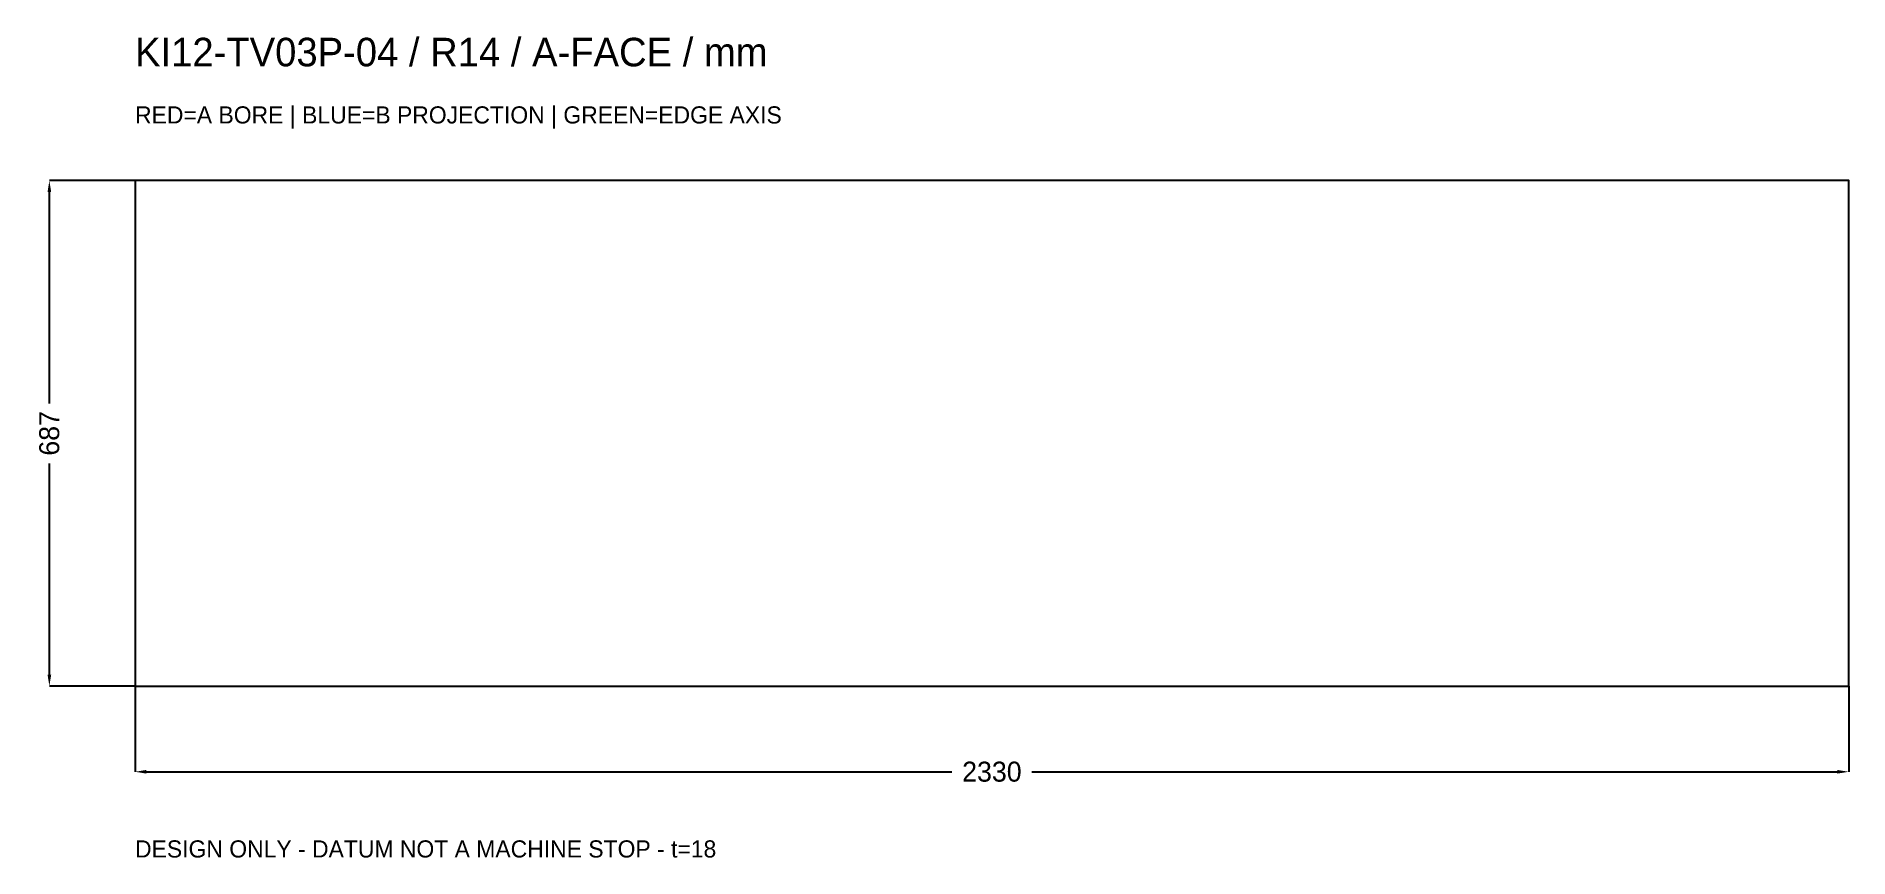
# Model space of a CAD drawing. Header units: millimetres. Extents: x -134 to 2330, y -233 to 883.
import ezdxf

# ---------------------------------------------------------------- set-up
doc = ezdxf.new("R2010")
doc.units = ezdxf.units.MM
doc.layers.add('CONTOUR', color=7, linetype='Continuous')
doc.layers.add('TEXT', color=7, linetype='Continuous')
doc.dimstyles.get("Standard").update_dxf_attribs({"dimtxt": 2.5, "dimasz": 2.5, "dimexe": 1.25, "dimexo": 0.625, "dimtad": 1, "dimcen": 2.5, "dimazin": 3, "dimtfac": 1, "dimtmove": 0, "dimatfit": 3})

# ---------------------------------------------------------------- blocks, each defined once
blk = doc.blocks.new('_CLOSEDFILLED')
at = {"color": 0, "linetype": 'BYBLOCK'}
blk.add_solid([(-1, 0.16), (0, 0), (-1, -0.16)], dxfattribs=at)
blk = doc.blocks.new('*D1')
at = {"color": 2}
for p, q in [((0, 0), (0, -116.5)), ((2330, 0), (2330, -116.5)), ((15.5, -116.5), (1110.6, -116.5)), ((1219.4, -116.5), (2314.5, -116.5))]:
    blk.add_line(p, q, dxfattribs=at)
at = {"layer": 'Defpoints'}
for p in [(0, 0), (2330, 0), (0, -116.5)]:
    blk.add_point(p, dxfattribs=at)
at = {"color": 2, "xscale": 15.533333333333335, "yscale": 15.533333333333335, "rotation": 180}
blk.add_blockref('_CLOSEDFILLED', (0, -116.5), dxfattribs=at)
at = {"color": 2, "xscale": 15.533333333333335, "yscale": 15.533333333333335}
blk.add_blockref('_CLOSEDFILLED', (2330, -116.5), dxfattribs=at)
at = {"color": 7, "insert": (1165, -116.5), "char_height": 27.18, "attachment_point": 5}
blk.add_mtext('2330', dxfattribs=at)
blk = doc.blocks.new('*D2')
at = {"color": 2}
for p, q in [((0, 687), (-116.5, 687)), ((-116.5, 384.3), (-116.5, 671.5)), ((-116.5, 15.5), (-116.5, 302.7)), ((0, 0), (-116.5, 0))]:
    blk.add_line(p, q, dxfattribs=at)
at = {"layer": 'Defpoints'}
for p in [(0, 687), (-116.5, 0), (0, 0)]:
    blk.add_point(p, dxfattribs=at)
at = {"color": 2, "xscale": 15.533333333333335, "yscale": 15.533333333333335}
for p, rotation in [((-116.5, 687), 90), ((-116.5, 0), 270)]:
    blk.add_blockref('_CLOSEDFILLED', p, dxfattribs=dict(at, rotation=rotation))
at = {"color": 7, "insert": (-116.5, 343.5), "char_height": 27.18, "attachment_point": 5, "rotation": 90}
blk.add_mtext('687', dxfattribs=at)

msp = doc.modelspace()

# ---------------------------------------------------------------- linework, layer by layer
at = {"layer": 'CONTOUR'}
msp.add_lwpolyline([(0, 0), (2330, 0), (2330, 687), (0, 687)], close=True, dxfattribs=at)

# ---------------------------------------------------------------- texts
at = {"layer": 'TEXT'}
for s, height, p in [('KI12-TV03P-04 / R14 / A-FACE / mm', 38.83333, (0, 842.333)), ('RED=A BORE | BLUE=B PROJECTION | GREEN=EDGE AXIS', 23.3, (0, 764.667)), ('DESIGN ONLY - DATUM NOT A MACHINE STOP - t=18', 23.3, (0, -233))]:
    msp.add_text(s, height=height, dxfattribs=at).set_placement(p)

# ---------------------------------------------------------------- dimensions: what is measured, and where the dimension line sits
dim = msp.add_linear_dim(base=(-116.5, 0), p1=(0, 0), p2=(0, 687), angle=90, dimstyle='Standard', override={"dimtxt": 27.183333, "dimasz": 15.533333, "dimdec": 2, "dimclrd": 2, "dimclre": 2, "dimclrt": 7})
dim.commit()
dim.dimension.update_dxf_attribs({"geometry": '*D2', "text_midpoint": (-116.5, 343.5)})
dim = msp.add_linear_dim(base=(0, -116.5), p1=(0, 0), p2=(2330, 0), dimstyle='Standard', override={"dimtxt": 27.183333, "dimasz": 15.533333, "dimdec": 2, "dimclrd": 2, "dimclre": 2, "dimclrt": 7})
dim.commit()
dim.dimension.update_dxf_attribs({"geometry": '*D1', "text_midpoint": (1165, -116.5)})

doc.saveas('drawing.dxf')
